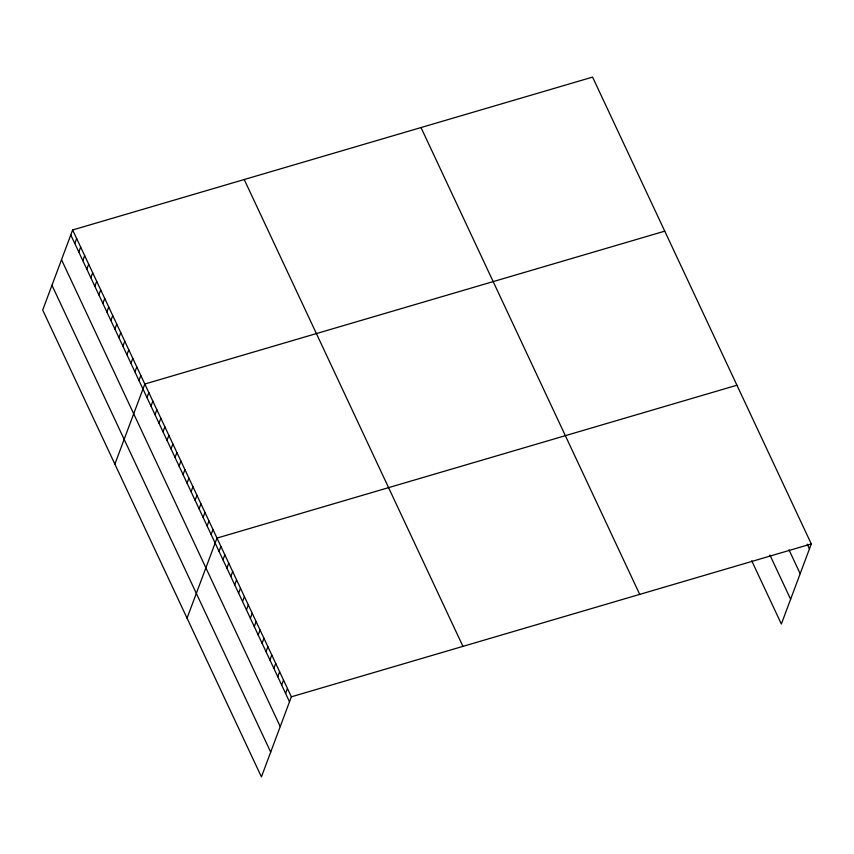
<?xml version="1.0" encoding="UTF-8"?>
<svg xmlns="http://www.w3.org/2000/svg" width="854" height="854" viewBox="0 0 854 854"><rect width="100%" height="100%" fill="white"/><g stroke="black" fill="none" stroke-linecap="round" stroke-linejoin="round"><path stroke-width="1.28" d="M72.643 229.972L42.7 310.055L261.42 776.894L291.363 696.811L72.643 229.972L592.58 77.106L811.3 543.945L781.357 624.028L751.723 560.779M74.789 243.507L76.657 238.533M78.803 252.069L80.66 247.084M82.817 260.619L84.674 255.645M86.82 269.181L88.688 264.206M90.834 277.742L92.691 272.768M94.847 286.303L96.705 281.318M98.85 294.854L100.708 289.88M102.864 303.416L104.722 298.441M106.867 311.977L108.736 307.002M110.881 320.538L112.739 315.553M114.895 329.089L116.752 324.114M118.898 337.65L120.766 332.676M122.912 346.212L124.769 341.237M126.926 354.773L128.783 349.788M130.929 363.324L132.797 358.349M134.943 371.885L136.8 366.91M138.956 380.446L140.814 375.472M114.884 464.117L144.828 384.022L664.754 231.156M146.973 397.558L148.831 392.584M150.987 406.12L152.845 401.145M154.99 414.681L156.848 409.706M159.004 423.242L160.862 418.268M163.007 431.804L164.875 426.819M167.021 440.354L168.878 435.38M171.035 448.916L172.892 443.941M175.038 457.477L176.906 452.503M179.052 466.038L180.909 461.053M183.066 474.589L184.923 469.615M187.069 483.15L188.937 478.176M191.082 491.712L192.94 486.737M195.096 500.273L196.954 495.288M199.099 508.824L200.957 503.849M203.113 517.385L204.971 512.411M207.116 525.947L208.984 520.972M211.13 534.508L212.988 529.523M187.058 618.179L217.001 538.084L736.938 385.218M219.051 551.417L220.919 546.443M222.969 559.776L224.826 554.79M226.886 568.124L228.744 563.149M230.793 576.482L232.662 571.497M234.711 584.83L236.569 579.855M238.629 593.188L240.486 588.214M242.536 601.536L244.404 596.562M246.454 609.895L248.311 604.92M250.371 618.253L252.229 613.268M254.278 626.601L256.147 621.627M258.196 634.96L260.054 629.985M262.114 643.308L263.971 638.333M266.021 651.666L267.889 646.691M269.939 660.014L271.796 655.039M273.856 668.372L275.714 663.398M277.763 676.731L279.632 671.746M281.681 685.079L283.539 680.104M285.599 693.437L287.456 688.463M291.363 696.811L811.3 543.945M807.201 544.147L809.443 548.919M788.989 549.837L800.177 573.707M769.934 555.089L790.623 599.241M421.001 127.545L639.721 594.395M244.223 179.521L462.943 646.361M70.786 234.946L289.506 701.785M61.52 259.733L280.24 726.573M51.966 285.268L270.697 752.118"/></g></svg>
